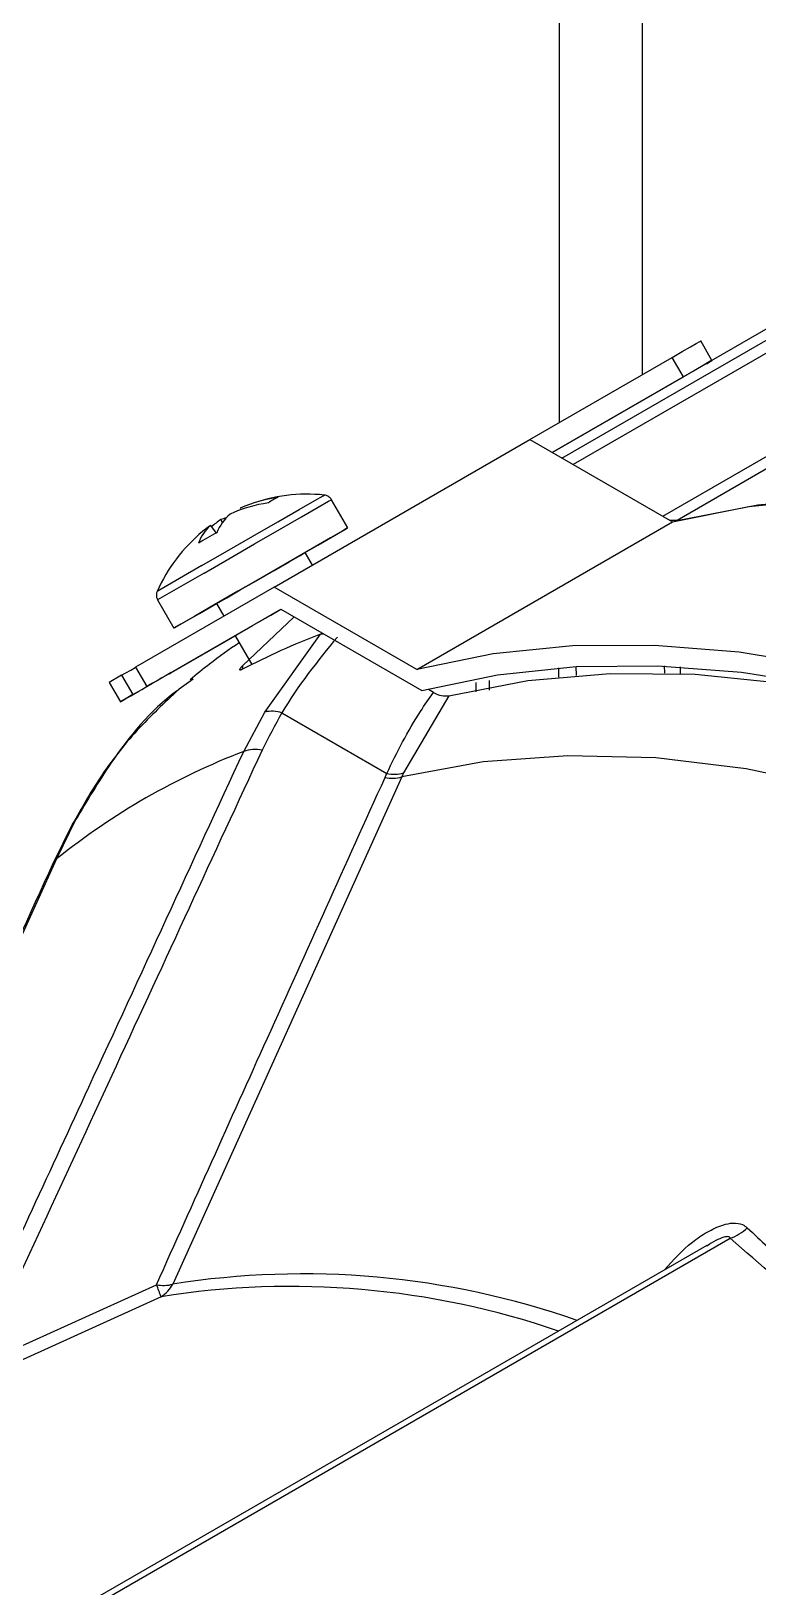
# Model space of a CAD drawing. Extents: x 8 to 113, y 1 to 87.
# Drawn here: x 75.629 to 76.795, y 69.027 to 71.524 of the extents above; entities that cross this region are included whole.
import ezdxf

# ---------------------------------------------------------------- set-up
doc = ezdxf.new("R2010")
doc.units = 0
doc.header["$MEASUREMENT"] = 0
doc.layers.add('OBJECT', color=7, linetype='CONTINUOUS')

msp = doc.modelspace()

# ---------------------------------------------------------------- linework, layer by layer
at = {"layer": 'OBJECT'}
for p, q in [((76.4766, 76.6545), (76.4766, 70.8955)), ((76.6095, 76.5778), (76.6095, 70.9722)), ((76.481, 70.8386), (76.9873, 71.1309)), ((77.0153, 71.1264), (76.4989, 70.8283)), ((76.815, 71.0493), (76.4655, 70.8475)), ((76.7217, 70.9954), (76.7037, 71.0266)), ((76.4295, 70.8683), (76.6579, 71.0002)), ((76.6427, 70.7453), (77.084, 71)), ((76.6759, 70.969), (76.6579, 71.0002)), ((77.1095, 70.9948), (76.6657, 70.7386)), ((76.4655, 70.8476), (76.6759, 70.969)), ((76.0194, 70.6316), (76.4295, 70.8683)), ((76.4295, 70.8683), (76.6581, 70.7364)), ((76.1372, 70.7266), (76.111, 70.7719)), ((75.9649, 70.758), (75.9658, 70.7558)), ((75.9173, 70.7306), (75.9263, 70.7184)), ((75.9364, 70.7355), (75.9336, 70.74)), ((76.248, 70.4996), (76.6581, 70.7364)), ((76.6657, 70.7386), (76.6544, 70.7385)), ((76.6657, 70.7383), (76.6657, 70.7386)), ((75.9034, 70.666), (75.8314, 70.6245)), ((76.0805, 70.6668), (76.0688, 70.6871)), ((75.907, 70.6541), (75.8322, 70.6109)), ((76.0194, 70.6316), (75.7969, 70.5031)), ((76.248, 70.4996), (76.0194, 70.6316)), ((75.8149, 70.4719), (76.0299, 70.5961)), ((75.8322, 70.6109), (75.8583, 70.5656)), ((75.9268, 70.6051), (75.9384, 70.5848)), ((76.0299, 70.5961), (76.2562, 70.4655)), ((75.9682, 70.5051), (76.0513, 70.5838)), ((75.8505, 70.4925), (75.9565, 70.5536)), ((75.9565, 70.5536), (75.9832, 70.5073)), ((76.0041, 70.431), (76.0935, 70.5559)), ((76.0988, 70.5563), (76.0935, 70.5559)), ((75.7969, 70.5031), (75.8149, 70.4719)), ((75.8505, 70.4925), (75.8505, 70.4925)), ((75.9682, 70.5051), (75.968, 70.4995)), ((76.4761, 70.4873), (76.4758, 70.502)), ((76.5041, 70.4898), (76.5037, 70.5039)), ((76.6459, 70.4935), (76.6457, 70.505)), ((76.6713, 70.4927), (76.671, 70.5038)), ((75.7744, 70.4901), (75.7546, 70.4787)), ((75.7546, 70.4787), (75.7726, 70.4475)), ((75.7744, 70.4901), (75.7924, 70.459)), ((75.8183, 70.4739), (75.8187, 70.4741)), ((75.8894, 70.4838), (75.867, 70.4676)), ((76.2747, 70.4626), (76.2669, 70.4671)), ((76.3434, 70.4633), (76.3434, 70.4787)), ((76.3643, 70.4819), (76.3643, 70.4662)), ((76.2997, 70.4573), (76.227, 70.3334)), ((75.9703, 70.3679), (76.0041, 70.431)), ((76.0317, 70.4297), (76.2001, 70.3325)), ((76.2241, 70.3271), (75.8564, 69.5128)), ((76.227, 70.3334), (76.2241, 70.3271)), ((75.6951, 70.2508), (75.6648, 70.1885)), ((75.7006, 70.2579), (75.6701, 70.1953)), ((75.6701, 70.1953), (75.3084, 69.4018)), ((76.7132, 69.5748), (73.6069, 67.7816)), ((73.6221, 67.7802), (76.751, 69.5864)), ((75.5433, 69.3816), (75.8304, 69.5118)), ((75.8377, 69.4926), (75.553, 69.363))]:
    msp.add_line(p, q, dxfattribs=at)
at = {"layer": 'OBJECT', "flags": 128}
for points in [[(76.6579, 71.0002), (76.674, 71.0095), (76.687, 71.017), (76.6965, 71.0225), (76.7021, 71.0257), (76.7037, 71.0266)], [(76.7127, 70.9902), (76.719, 70.9939), (76.7216, 70.9954), (76.7201, 70.9945), (76.7145, 70.9913), (76.705, 70.9858), (76.692, 70.9783), (76.6759, 70.969)], [(75.9034, 70.666), (75.9431, 70.689), (75.9851, 70.7132), (76.0251, 70.7363), (76.0593, 70.7561), (76.0844, 70.7705), (76.0978, 70.7782), (76.0997, 70.7793)], [(75.907, 70.6541), (75.9463, 70.6768), (75.9878, 70.7008), (76.0279, 70.7239), (76.063, 70.7442), (76.09, 70.7598), (76.1064, 70.7693), (76.111, 70.7719)], [(76.6581, 70.7364), (76.7806, 70.761), (76.908, 70.7739), (77.0397, 70.7748), (77.1754, 70.7639), (77.3145, 70.7412), (77.4564, 70.7067), (77.6005, 70.6607), (77.7464, 70.6032)], [(76.6657, 70.7386), (76.7951, 70.7638), (76.9298, 70.776), (77.0694, 70.775), (77.2132, 70.7609), (77.3605, 70.7336), (77.5109, 70.6934), (77.6635, 70.6404), (77.8178, 70.5748), (77.9731, 70.4969), (78.1288, 70.4071), (78.2841, 70.3056), (78.4384, 70.1931), (78.591, 70.0699), (78.7413, 69.9365), (78.8887, 69.7936), (79.0325, 69.6418), (79.172, 69.4816), (79.3068, 69.3139), (79.4361, 69.1393)], [(75.9331, 70.6088), (75.9724, 70.6315), (76.014, 70.6554), (76.0541, 70.6786), (76.0892, 70.6989), (76.1161, 70.7144), (76.1326, 70.7239), (76.1371, 70.7265), (76.1292, 70.722), (76.1096, 70.7107), (76.0801, 70.6936), (76.0433, 70.6723), (76.0099, 70.6531)], [(75.9648, 70.6271), (75.9914, 70.6424), (76.019, 70.6583), (76.0433, 70.6724), (76.0607, 70.6824), (76.0685, 70.6869), (76.0688, 70.6871)], [(75.9857, 70.6391), (75.9611, 70.6249), (75.9231, 70.603), (75.8917, 70.5848), (75.8697, 70.5722), (75.8592, 70.5661), (75.8609, 70.5671), (75.8748, 70.5751), (75.8996, 70.5894), (75.9331, 70.6088)], [(75.9268, 70.6051), (75.93, 70.607), (75.9433, 70.6146), (75.9648, 70.6271)], [(75.9565, 70.5536), (75.9477, 70.5486), (75.9485, 70.5491), (75.9614, 70.5565), (75.9843, 70.5697), (76.0138, 70.5867), (76.03, 70.5961)], [(77.3363, 70.3664), (77.1904, 70.4239), (77.0463, 70.47), (76.9044, 70.5044), (76.7653, 70.5272), (76.6296, 70.5381), (76.4978, 70.5371), (76.3705, 70.5243), (76.248, 70.4996)], [(75.7744, 70.4901), (75.7814, 70.4941), (75.789, 70.4985), (75.7961, 70.5026), (75.7969, 70.5031)], [(75.8505, 70.4925), (75.8536, 70.4942), (75.8538, 70.4944), (75.8511, 70.4928), (75.8458, 70.4898), (75.8389, 70.4858), (75.8313, 70.4814), (75.8242, 70.4773), (75.8187, 70.4741)], [(76.2562, 70.4655), (76.3776, 70.4906), (76.5039, 70.5039), (76.6347, 70.5054), (76.7693, 70.4951), (76.9074, 70.4729), (77.0482, 70.4391), (77.1914, 70.3936), (77.3363, 70.3368)], [(76.2997, 70.4573), (76.4264, 70.4815), (76.5583, 70.4929), (76.6949, 70.4916), (76.8356, 70.4774), (76.9798, 70.4505), (77.1268, 70.4109), (77.2761, 70.3589), (77.427, 70.2947), (77.538, 70.2401)], [(75.7924, 70.459), (75.7819, 70.4529), (75.7752, 70.449), (75.7726, 70.4475), (75.7741, 70.4484), (75.7797, 70.4516), (75.7893, 70.4571), (75.8023, 70.4646), (75.8183, 70.4739)], [(75.7924, 70.459), (75.7994, 70.463), (75.807, 70.4674), (75.8141, 70.4715), (75.8196, 70.4746), (75.8227, 70.4764), (75.8229, 70.4765), (75.8202, 70.475), (75.8149, 70.4719)], [(78.8608, 68.805), (78.7304, 68.9794), (78.5944, 69.1465), (78.4534, 69.3055), (78.3082, 69.4556), (78.1594, 69.5962), (78.0077, 69.7266), (77.8539, 69.8461), (77.6986, 69.9543), (77.5425, 70.0506), (77.3864, 70.1345), (77.2311, 70.2057), (77.0772, 70.2638), (76.9255, 70.3085), (76.7768, 70.3398), (76.6315, 70.3573), (76.4906, 70.361), (76.3546, 70.351), (76.2241, 70.3271)]]:
    msp.add_lwpolyline(points, dxfattribs=at)
at = {"layer": 'OBJECT'}
for centre, radius, start, end in [((76.0398, 70.552), 0.2168, 97.8817, 114.9157), ((76.0514, 70.5723), 0.2049, 97.2914, 114.9772), ((76.0715, 70.5184), 0.2624, 83.8332, 110.4435), ((76.0518, 70.7122), 0.0686, 112.6102, 127.3759), ((75.9996, 70.6892), 0.0783, 130.6845, 157.8267), ((75.9562, 70.6798), 0.0643, 102.6459, 110.5235), ((76.0715, 70.5184), 0.2624, 129.5425, 156.1668), ((75.96, 70.6807), 0.0657, 130.6028, 161.1244), ((76.0373, 70.4941), 0.2503, 116.1402, 123.8634), ((76.0356, 70.5618), 0.2061, 125.0333, 129.5258), ((76.0549, 70.5667), 0.2115, 124.9938, 130.0731), ((76.508, 69.4666), 1.1655, 110.8312, 117.5803), ((76.0155, 70.3816), 0.0507, 71.367, 103.0267), ((76.3736, 69.3187), 1.124, 111.026, 128.7498), ((75.9887, 70.316), 0.055, 78.4087, 109.5283), ((76.2078, 70.3839), 0.0591, 259.5062, 286.0443), ((76.2116, 70.3899), 0.0586, 258.6852, 285.2402), ((75.7157, 70.2401), 0.0233, 130.2461, 152.2433), ((75.6802, 70.1815), 0.0171, 126.3065, 154.9), ((76.724, 69.6613), 0.0796, 289.7744, 313.0539), ((76.0654, 68.1962), 1.3331, 70.7388, 99.0218), ((75.8411, 69.5716), 0.0608, 259.8734, 284.5894), ((75.5548, 69.3956), 0.2991, 18.9233, 22.855), ((75.8126, 69.5346), 0.0489, 300.8846, 333.5403), ((76.046, 68.1836), 1.3255, 71.0911, 99.0417)]:
    msp.add_arc(centre, radius, start, end, dxfattribs=at)
for points, knots in [([(76.111, 70.7717), (76.1109, 70.772), (76.1101, 70.7739), (76.1073, 70.7764), (76.1035, 70.7786), (76.1005, 70.7794), (76.0989, 70.7793), (76.0985, 70.7793)], [0, 0, 0, 0, 0.056991, 0.410931, 0.69044, 0.924574, 1, 1, 1, 1]), ([(75.8317, 70.6248), (75.8316, 70.6246), (75.8306, 70.6232), (75.8301, 70.6196), (75.8302, 70.6149), (75.8317, 70.6122), (75.8323, 70.611)], [0, 0, 0, 0, 0.036254, 0.363065, 0.721384, 1, 1, 1, 1]), ([(75.963, 70.5423), (75.947, 70.5311), (75.9201, 70.5122), (75.8946, 70.4914), (75.8842, 70.4829)], [0, 0, 0, 0, 0.593091, 1, 1, 1, 1]), ([(76.1206, 70.5515), (76.0889, 70.5127), (76.0573, 70.474), (76.0317, 70.4297), (76.0317, 70.4297)], [0, 0, 0, 0, 0.999986, 1, 1, 1, 1]), ([(75.9684, 70.4997), (75.9672, 70.4991), (75.9652, 70.4982), (75.9639, 70.4984), (75.9639, 70.4995), (75.965, 70.5013), (75.9666, 70.5034), (75.9678, 70.5046), (75.9682, 70.5051)], [0, 0, 0, 0, 0.290841, 0.479306, 0.632237, 0.786163, 0.918669, 1, 1, 1, 1]), ([(75.8662, 70.4674), (75.8434, 70.446), (75.797, 70.4025), (75.7396, 70.3294), (75.7097, 70.276), (75.6955, 70.2507)], [0, 0, 0, 0, 0.336516, 0.686181, 1, 1, 1, 1]), ([(75.867, 70.4676), (75.8655, 70.4666), (75.8212, 70.4349), (75.7637, 70.3636), (75.7189, 70.2885), (75.7006, 70.2579)], [0, 0, 0, 0, 0.02043, 0.600879, 1, 1, 1, 1]), ([(76.2001, 70.3325), (76.2001, 70.3325), (76.2157, 70.3662), (76.2396, 70.412), (76.2677, 70.4525), (76.2747, 70.4626)], [0, 0, 0, 0, 0.000013, 0.751246, 1, 1, 1, 1]), ([(76.2747, 70.4626), (76.2791, 70.4604), (76.2881, 70.456), (76.2958, 70.4569), (76.2997, 70.4573)], [0, 0, 0, 0, 0.493543, 1, 1, 1, 1]), ([(76.0317, 70.4297), (76.0317, 70.4297), (76.0202, 70.4098), (76.01, 70.3899), (75.9998, 70.3699)], [0, 0, 0, 0, 0.00003, 1, 1, 1, 1]), ([(75.5019, 69.3527), (75.515, 69.3809), (75.5882, 69.5397), (75.7446, 69.8783), (75.8875, 70.1883), (75.9703, 70.3679)], [0, 0, 0, 0, 0.083458, 0.469006, 1, 1, 1, 1]), ([(75.9998, 70.3699), (75.9217, 70.2009), (75.7697, 69.8716), (75.6174, 69.542), (75.5433, 69.3816)], [0, 0, 0, 0, 0.513344, 1, 1, 1, 1]), ([(75.8304, 69.5118), (75.8896, 69.6438), (76.0116, 69.9153), (76.1341, 70.1864), (76.1971, 70.3258)], [0, 0, 0, 0, 0.48595, 1, 1, 1, 1]), ([(76.1971, 70.3258), (76.198, 70.3281), (76.199, 70.3303), (76.2001, 70.3325), (76.2001, 70.3325)], [0, 0, 0, 0, 0.999721, 1, 1, 1, 1]), ([(75.6647, 70.1888), (75.6264, 70.1049), (75.5064, 69.8419), (75.3869, 69.5791), (75.3056, 69.4002)], [0, 0, 0, 0, 0.318953, 1, 1, 1, 1]), ([(76.6454, 69.5357), (76.6596, 69.5514), (76.6801, 69.5743), (76.7137, 69.5969), (76.7362, 69.6077), (76.7559, 69.6117), (76.7699, 69.6098), (76.7759, 69.6051), (76.7784, 69.6032)], [0, 0, 0, 0, 0.371346, 0.538299, 0.706132, 0.814705, 0.924236, 1, 1, 1, 1]), ([(76.7784, 69.6032), (76.8002, 69.5828), (76.8659, 69.5216), (76.9993, 69.4277), (77.1736, 69.3362), (77.3014, 69.2894), (77.3576, 69.2688)], [0, 0, 0, 0, 0.149978, 0.450605, 0.758659, 1, 1, 1, 1]), ([(76.751, 69.5864), (76.7508, 69.5869), (76.7505, 69.5878), (76.7492, 69.5887), (76.7474, 69.5891), (76.7445, 69.589), (76.7377, 69.5874), (76.7264, 69.5826), (76.7183, 69.5771), (76.7137, 69.574)], [0, 0, 0, 0, 0.057989, 0.10262, 0.147365, 0.204284, 0.303268, 0.609441, 1, 1, 1, 1]), ([(77.3411, 69.2457), (77.2617, 69.2762), (77.1004, 69.3381), (76.9015, 69.4547), (76.7992, 69.5442), (76.751, 69.5864)], [0, 0, 0, 0, 0.339274, 0.688484, 1, 1, 1, 1])]:
    msp.add_open_spline(points, degree=3, knots=knots, dxfattribs=at)

doc.saveas('drawing.dxf')
